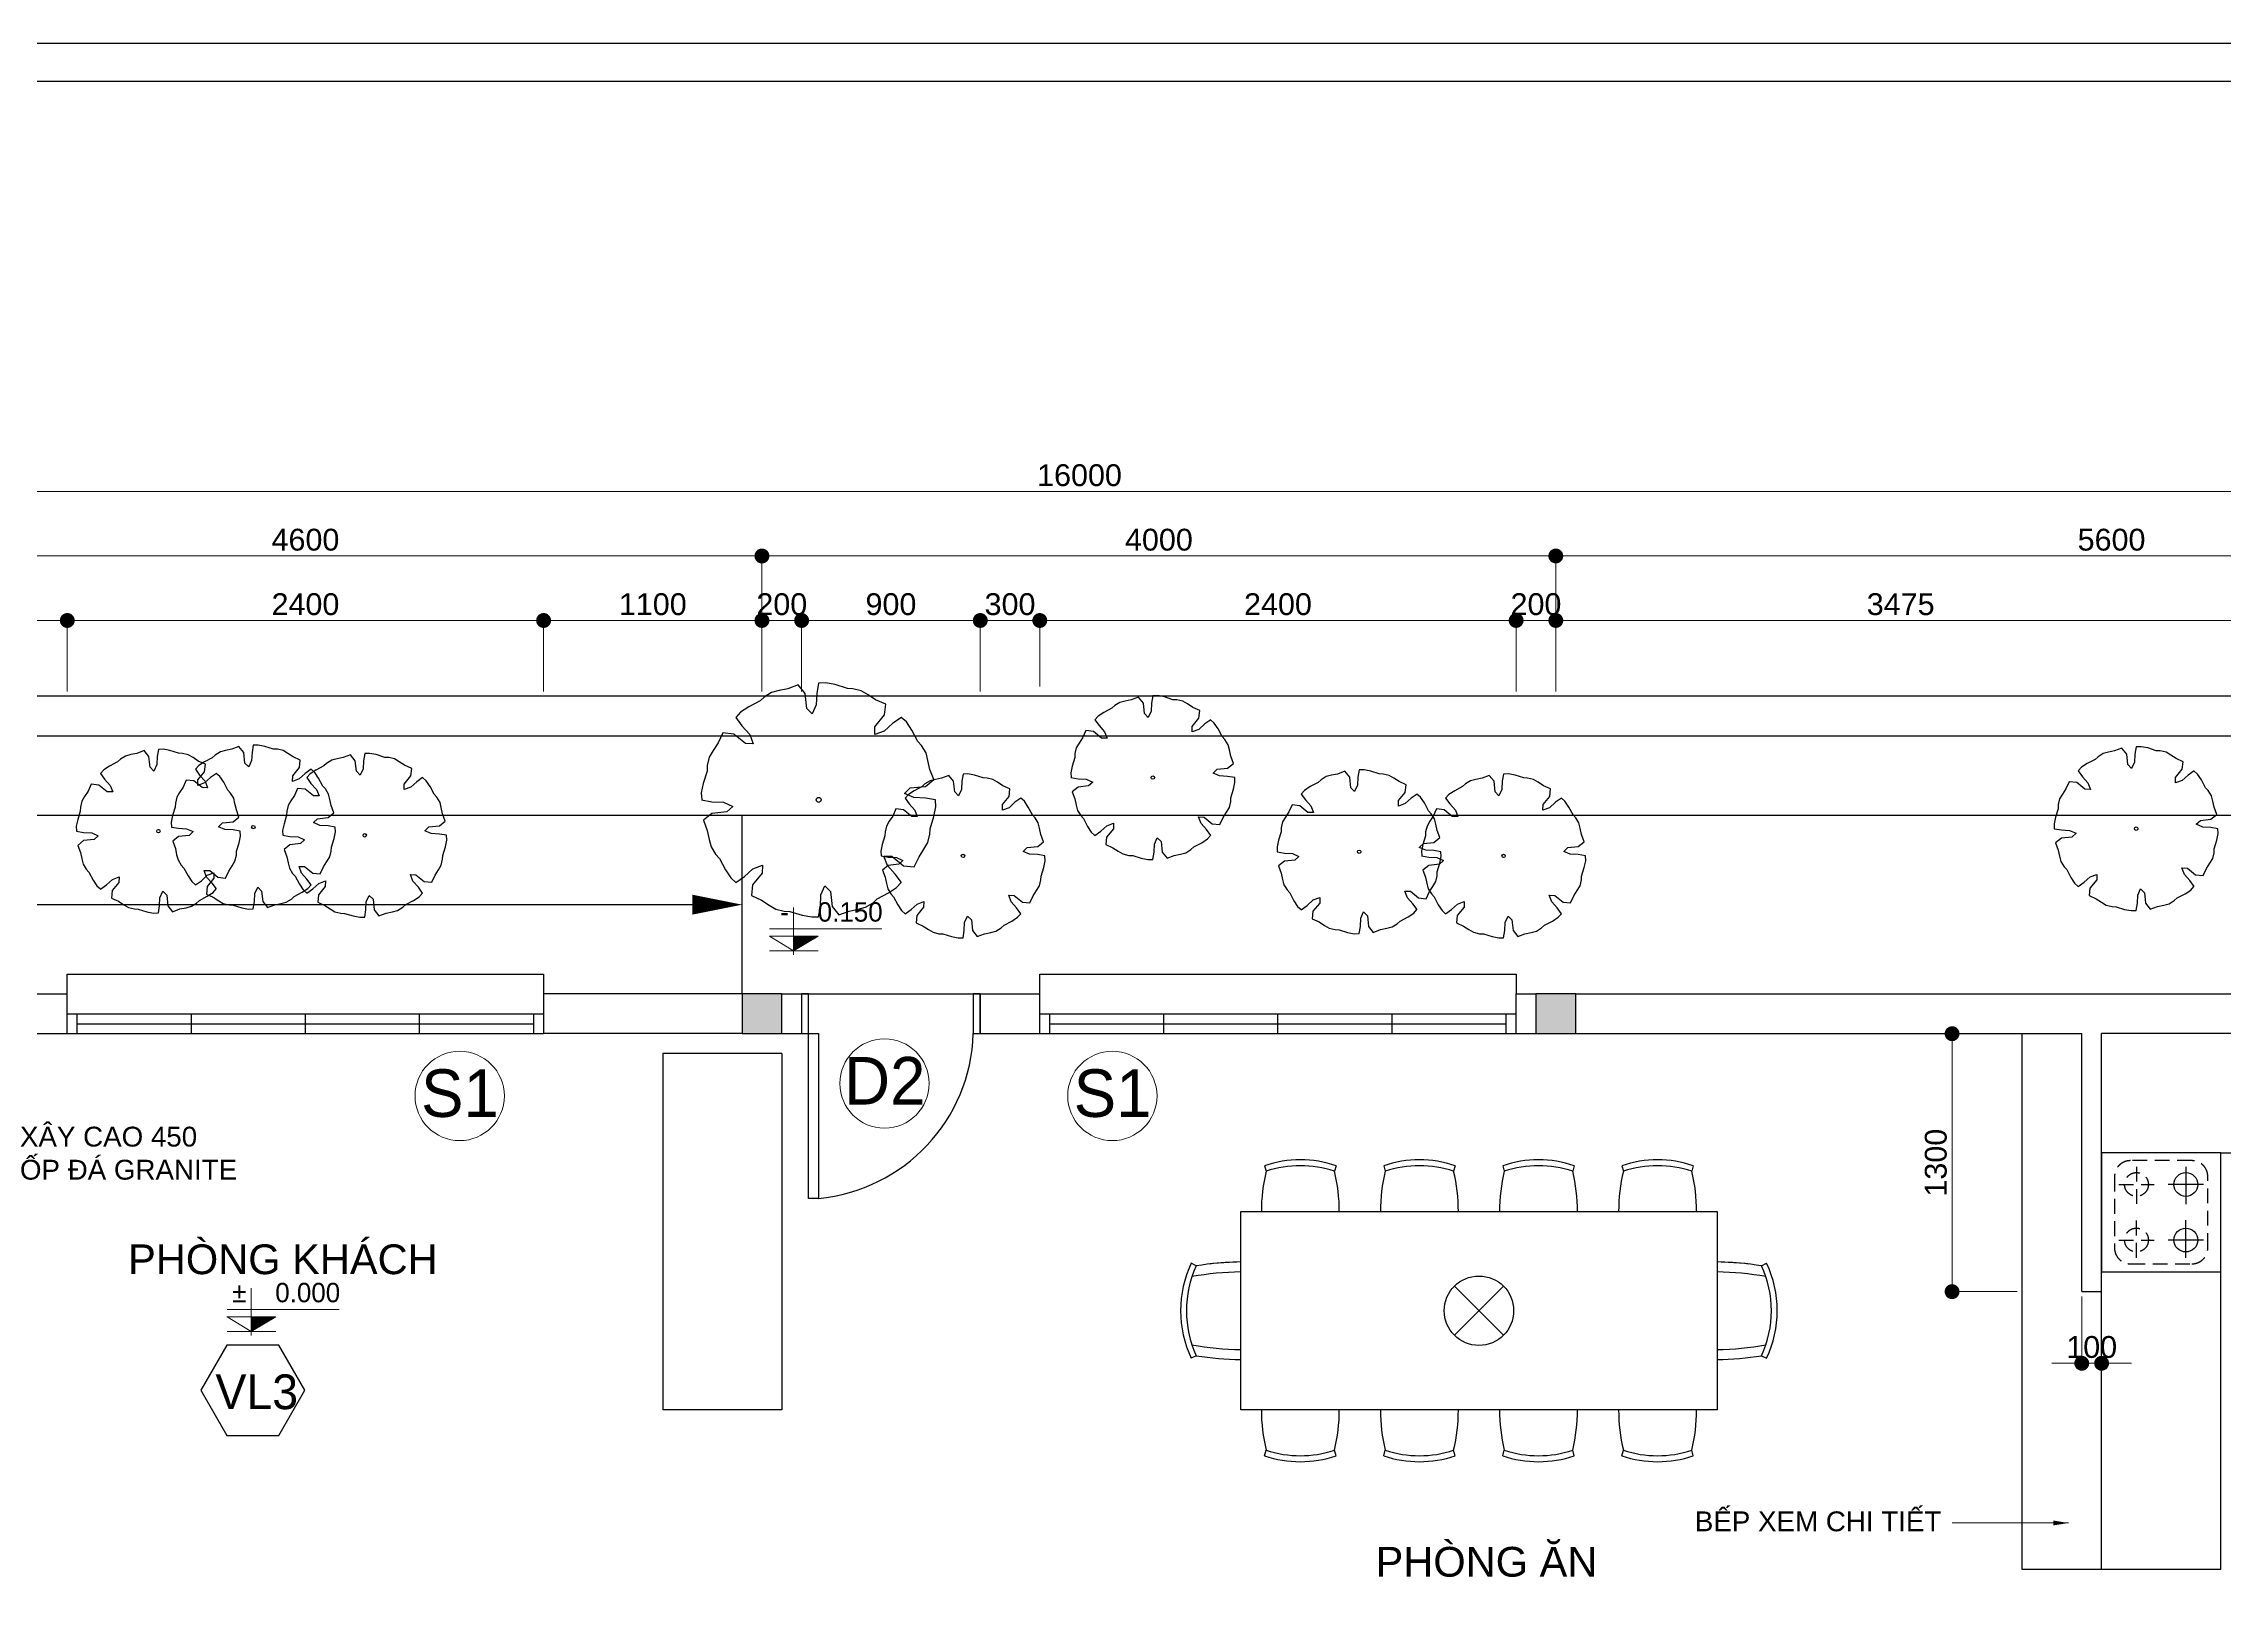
# Model space of a CAD drawing. Header units: millimetres. Extents: x -257631 to 60726, y -119421 to -4977.
# Drawn here: x -238203 to -216228, y -20689 to -4977 of the extents above; entities that cross this region are included whole.
import ezdxf
from ezdxf.enums import TextEntityAlignment as Align

# ---------------------------------------------------------------- set-up
doc = ezdxf.new("R2010")
doc.units = ezdxf.units.MM
doc.header["$LTSCALE"] = 400
doc.header["$MEASUREMENT"] = 0
doc.header["$PDMODE"] = 35
doc.linetypes.add('HIDDEN', pattern=[0.375, 0.25, -0.125])
for name, color, linetype in [('cay', 86, 'Continuous'), ('DIM', 144, 'Continuous'), ('HACTH', 8, 'Continuous'), ('KHUNG', 5, 'Continuous'), ('net 2', 7, 'Continuous'), ('net 3', 144, 'Continuous'), ('NUOC', 2, 'Continuous'), ('THAY', 7, 'Continuous'), ('VTH-TRUC', 1, 'Continuous')]:
    doc.layers.add(name, color=color, linetype=linetype)
doc.layers.add('VTH- HATCH', color=8, linetype='Continuous', lineweight=9)
doc.layers.add('VTH-GHI CHU- KI HIEU', color=7, linetype='Continuous', lineweight=13)
doc.styles.add('100_dim', font='VAVOB.TTF', dxfattribs={"height": 220})
doc.styles.add('100_tieude', font='VAVOB.TTF', dxfattribs={"height": 500})
doc.styles.add('VNI-AVO', font='vhelven.ttf', dxfattribs={"height": 220})
doc.dimstyles.new('style-50', dxfattribs={"dimscale": 0, "dimtxt": 2.3, "dimasz": 150, "dimexe": 50, "dimexo": 50, "dimgap": 50, "dimtad": 1, "dimdec": 0, "dimlfac": 0.5, "dimzin": 9, "dimtxsty": 'VNI-AVO', "dimblk": 'DOT', "dimcen": 0, "dimdle": 150, "dimclrd": 146, "dimclre": 146, "dimclrt": 7, "dimadec": 0, "dimazin": 0, "dimtfac": 1, "dimtdec": 0, "dimtix": 1, "dimtmove": 2, "dimatfit": 3, "dimfxl": 0, "dimlwd": 13, "dimlwe": 13, "dimarcsym": 0})

# ---------------------------------------------------------------- blocks, each defined once
blk = doc.blocks.new('CUA')
at = {"layer": 'VTH-TRUC', "color": 2, "lineweight": 20}
blk.add_circle((0, 0), 350, dxfattribs=at)
at = {"layer": 'VTH-TRUC', "color": 7, "style": '100_tieude'}
blk.add_attdef('A', text='', height=373, rotation=270, dxfattribs=at).set_placement((22, -2), align=Align.MIDDLE_CENTER)
blk = doc.blocks.new('_Dot')
at = {"color": 0, "linetype": 'ByBlock', "lineweight": -2}
blk.add_line((-0.5, 0), (-1, 0), dxfattribs=at)
at = {"color": 0, "linetype": 'ByBlock', "lineweight": 100, "const_width": 0.5}
blk.add_lwpolyline([(-0.25, 0, 1), (0.25, 0, 1)], format="xyb", close=True, dxfattribs=at)
blk = doc.blocks.new('VTH- COTE')
at = {"layer": 'VTH-GHI CHU- KI HIEU'}
blk.add_hatch(color=256, dxfattribs=at).paths.add_polyline_path([(0, 0), (40.7, 24.3), (0, 24.3)])
for p, q in [((-39.3, 36.3), (145.4, 36.3)), ((0, 71.4), (0, -6.7)), ((-39.7, 24.3), (40.7, 24.3)), ((-39.3, 24.3), (0, 0)), ((-39.3, 0), (40.7, 0)), ((40.7, 24.3), (0, 0))]:
    blk.add_line(p, q, dxfattribs=at)
at = {"layer": 'VTH-GHI CHU- KI HIEU', "style": '100_dim'}
blk.add_attdef('%%P0.000', text='', height=32, dxfattribs=at).set_placement((147, 64.1), align=Align.MIDDLE_RIGHT)
blk = doc.blocks.new('*D121')
at = {"layer": 'Defpoints', "color": 0}
for p in [(10717, 121133), (10917, 121133), (10917, 120411)]:
    blk.add_point(p, dxfattribs=at)
at = {"layer": 'DIM', "color": 146, "lineweight": 13}
for p, q in [((10717, 121083), (10717, 120361)), ((10917, 121083), (10917, 120361)), ((10567, 120411), (10417, 120411)), ((10717, 120411), (10917, 120411)), ((11067, 120411), (11217, 120411))]:
    blk.add_line(p, q, dxfattribs=at)
at = {"layer": 'DIM', "color": 146, "lineweight": 13, "xscale": 150, "yscale": 150, "zscale": 150}
for p, rotation in [((10717, 120411), 359.9999999999899), ((10917, 120411), 179.9999999999899)]:
    blk.add_blockref('_Dot', p, dxfattribs=dict(at, rotation=rotation))
at = {"layer": 'DIM', "color": 7, "insert": (10817, 120574), "char_height": 220, "attachment_point": 5, "style": 'VNI-AVO'}
blk.add_mtext('100', dxfattribs=at)
blk = doc.blocks.new('*D120')
at = {"layer": 'Defpoints', "color": 0}
for p in [(10717, 123733), (9410, 121133), (10117, 121133)]:
    blk.add_point(p, dxfattribs=at)
at = {"layer": 'DIM', "color": 146, "lineweight": 13}
for p, q in [((10667, 123733), (9360, 123733)), ((9410, 123583), (9410, 121283)), ((10067, 121133), (9360, 121133))]:
    blk.add_line(p, q, dxfattribs=at)
at = {"layer": 'DIM', "color": 146, "lineweight": 13, "xscale": 150, "yscale": 150, "zscale": 150}
for p, rotation in [((9410, 123733), 89.99999999998985), ((9410, 121133), 269.9999999999899)]:
    blk.add_blockref('_Dot', p, dxfattribs=dict(at, rotation=rotation))
at = {"layer": 'DIM', "color": 7, "insert": (9247, 122433), "char_height": 220, "attachment_point": 5, "rotation": 90, "style": 'VNI-AVO'}
blk.add_mtext('1300', dxfattribs=at)
blk = doc.blocks.new('*D67')
at = {"layer": 'Defpoints', "color": 0}
for p in [(16617, 129198), (16617, 128174), (-15383, 127133)]:
    blk.add_point(p, dxfattribs=at)
at = {"layer": 'DIM', "color": 146, "lineweight": 13}
for p, q in [((-15383, 127183), (-15383, 129248)), ((16617, 128224), (16617, 129248)), ((-15233, 129198), (16467, 129198))]:
    blk.add_line(p, q, dxfattribs=at)
at = {"layer": 'DIM', "color": 146, "lineweight": 13, "xscale": 150, "yscale": 150, "zscale": 150}
for p, rotation in [((-15383, 129198), 179.9999999999899), ((16617, 129198), 359.9999999999899)]:
    blk.add_blockref('_Dot', p, dxfattribs=dict(at, rotation=rotation))
at = {"layer": 'DIM', "color": 7, "insert": (617, 129361), "char_height": 220, "attachment_point": 5, "style": 'VNI-AVO'}
blk.add_mtext('16000', dxfattribs=at)
blk = doc.blocks.new('*D64')
at = {"layer": 'Defpoints', "color": 0}
for p in [(-11783, 128548), (-11783, 127133), (-2583, 127183)]:
    blk.add_point(p, dxfattribs=at)
at = {"layer": 'DIM', "color": 146, "lineweight": 13}
for p, q in [((-11783, 127183), (-11783, 128598)), ((-2583, 127233), (-2583, 128598)), ((-2733, 128548), (-11633, 128548))]:
    blk.add_line(p, q, dxfattribs=at)
at = {"layer": 'DIM', "color": 146, "lineweight": 13, "xscale": 150, "yscale": 150, "zscale": 150}
for p, rotation in [((-11783, 128548), 179.9999999999899), ((-2583, 128548), 359.9999999999899)]:
    blk.add_blockref('_Dot', p, dxfattribs=dict(at, rotation=rotation))
at = {"layer": 'DIM', "color": 7, "insert": (-7183, 128711), "char_height": 220, "attachment_point": 5, "style": 'VNI-AVO'}
blk.add_mtext('4600', dxfattribs=at)
blk = doc.blocks.new('*D63')
at = {"layer": 'Defpoints', "color": 0}
for p in [(-2583, 128548), (-2583, 127183), (5417, 127133)]:
    blk.add_point(p, dxfattribs=at)
at = {"layer": 'DIM', "color": 146, "lineweight": 13}
for p, q in [((-2583, 127233), (-2583, 128598)), ((5417, 127183), (5417, 128598)), ((5267, 128548), (-2433, 128548))]:
    blk.add_line(p, q, dxfattribs=at)
at = {"layer": 'DIM', "color": 146, "lineweight": 13, "xscale": 150, "yscale": 150, "zscale": 150}
for p, rotation in [((-2583, 128548), 179.9999999999899), ((5417, 128548), 359.9999999999899)]:
    blk.add_blockref('_Dot', p, dxfattribs=dict(at, rotation=rotation))
at = {"layer": 'DIM', "color": 7, "insert": (1417, 128711), "char_height": 220, "attachment_point": 5, "style": 'VNI-AVO'}
blk.add_mtext('4000', dxfattribs=at)
blk = doc.blocks.new('*D62')
at = {"layer": 'Defpoints', "color": 0}
for p in [(5417, 128548), (5417, 127133), (16617, 127133)]:
    blk.add_point(p, dxfattribs=at)
at = {"layer": 'DIM', "color": 146, "lineweight": 13}
for p, q in [((5417, 127183), (5417, 128598)), ((16617, 127183), (16617, 128598)), ((16467, 128548), (5567, 128548))]:
    blk.add_line(p, q, dxfattribs=at)
at = {"layer": 'DIM', "color": 146, "lineweight": 13, "xscale": 150, "yscale": 150, "zscale": 150}
for p, rotation in [((5417, 128548), 179.9999999999899), ((16617, 128548), 359.9999999999899)]:
    blk.add_blockref('_Dot', p, dxfattribs=dict(at, rotation=rotation))
at = {"layer": 'DIM', "color": 7, "insert": (11017, 128711), "char_height": 220, "attachment_point": 5, "style": 'VNI-AVO'}
blk.add_mtext('5600', dxfattribs=at)
blk = doc.blocks.new('*D57')
at = {"layer": 'Defpoints', "color": 0}
for p in [(-11583, 127898), (-11583, 127133), (-9583, 127133)]:
    blk.add_point(p, dxfattribs=at)
at = {"layer": 'DIM', "color": 146, "lineweight": 13}
for p, q in [((-11583, 127183), (-11583, 127948)), ((-9583, 127183), (-9583, 127948)), ((-9733, 127898), (-11433, 127898))]:
    blk.add_line(p, q, dxfattribs=at)
at = {"layer": 'DIM', "color": 146, "lineweight": 13, "xscale": 150, "yscale": 150, "zscale": 150}
for p, rotation in [((-11583, 127898), 179.9999999999899), ((-9583, 127898), 359.9999999999899)]:
    blk.add_blockref('_Dot', p, dxfattribs=dict(at, rotation=rotation))
at = {"layer": 'DIM', "color": 7, "insert": (-10583, 128061), "char_height": 220, "attachment_point": 5, "style": 'VNI-AVO'}
blk.add_mtext('1000', dxfattribs=at)
blk = doc.blocks.new('*D56')
at = {"layer": 'Defpoints', "color": 0}
for p in [(-9583, 127898), (-9583, 127133), (-4783, 127133)]:
    blk.add_point(p, dxfattribs=at)
at = {"layer": 'DIM', "color": 146, "lineweight": 13}
for p, q in [((-9583, 127183), (-9583, 127948)), ((-4783, 127183), (-4783, 127948)), ((-4933, 127898), (-9433, 127898))]:
    blk.add_line(p, q, dxfattribs=at)
at = {"layer": 'DIM', "color": 146, "lineweight": 13, "xscale": 150, "yscale": 150, "zscale": 150}
for p, rotation in [((-9583, 127898), 179.9999999999899), ((-4783, 127898), 359.9999999999899)]:
    blk.add_blockref('_Dot', p, dxfattribs=dict(at, rotation=rotation))
at = {"layer": 'DIM', "color": 7, "insert": (-7183, 128061), "char_height": 220, "attachment_point": 5, "style": 'VNI-AVO'}
blk.add_mtext('2400', dxfattribs=at)
blk = doc.blocks.new('*D55')
at = {"layer": 'Defpoints', "color": 0}
for p in [(-4783, 127898), (-4783, 127133), (-2583, 127133)]:
    blk.add_point(p, dxfattribs=at)
at = {"layer": 'DIM', "color": 146, "lineweight": 13}
for p, q in [((-4783, 127183), (-4783, 127948)), ((-2583, 127183), (-2583, 127948)), ((-2733, 127898), (-4633, 127898))]:
    blk.add_line(p, q, dxfattribs=at)
at = {"layer": 'DIM', "color": 146, "lineweight": 13, "xscale": 150, "yscale": 150, "zscale": 150}
for p, rotation in [((-4783, 127898), 179.9999999999899), ((-2583, 127898), 359.9999999999899)]:
    blk.add_blockref('_Dot', p, dxfattribs=dict(at, rotation=rotation))
at = {"layer": 'DIM', "color": 7, "insert": (-3683, 128061), "char_height": 220, "attachment_point": 5, "style": 'VNI-AVO'}
blk.add_mtext('1100', dxfattribs=at)
blk = doc.blocks.new('*D54')
at = {"layer": 'Defpoints', "color": 0}
for p in [(-2583, 127898), (-2583, 127133), (-2183, 127133)]:
    blk.add_point(p, dxfattribs=at)
at = {"layer": 'DIM', "color": 146, "lineweight": 13}
for p, q in [((-2583, 127183), (-2583, 127948)), ((-2183, 127183), (-2183, 127948)), ((-2733, 127898), (-2883, 127898)), ((-2183, 127898), (-2583, 127898)), ((-2033, 127898), (-1883, 127898))]:
    blk.add_line(p, q, dxfattribs=at)
at = {"layer": 'DIM', "color": 146, "lineweight": 13, "xscale": 150, "yscale": 150, "zscale": 150}
for p, rotation in [((-2583, 127898), 359.9999999999899), ((-2183, 127898), 179.9999999999899)]:
    blk.add_blockref('_Dot', p, dxfattribs=dict(at, rotation=rotation))
at = {"layer": 'DIM', "color": 7, "insert": (-2383, 128061), "char_height": 220, "attachment_point": 5, "style": 'VNI-AVO'}
blk.add_mtext('200', dxfattribs=at)
blk = doc.blocks.new('*D53')
at = {"layer": 'Defpoints', "color": 0}
for p in [(-2183, 127898), (-2183, 127133), (-383, 127133)]:
    blk.add_point(p, dxfattribs=at)
at = {"layer": 'DIM', "color": 146, "lineweight": 13}
for p, q in [((-2183, 127183), (-2183, 127948)), ((-383, 127183), (-383, 127948)), ((-533, 127898), (-2033, 127898))]:
    blk.add_line(p, q, dxfattribs=at)
at = {"layer": 'DIM', "color": 146, "lineweight": 13, "xscale": 150, "yscale": 150, "zscale": 150}
for p, rotation in [((-2183, 127898), 179.9999999999899), ((-383, 127898), 359.9999999999899)]:
    blk.add_blockref('_Dot', p, dxfattribs=dict(at, rotation=rotation))
at = {"layer": 'DIM', "color": 7, "insert": (-1283, 128061), "char_height": 220, "attachment_point": 5, "style": 'VNI-AVO'}
blk.add_mtext('900', dxfattribs=at)
blk = doc.blocks.new('*D52')
at = {"layer": 'Defpoints', "color": 0}
for p in [(-383, 127898), (-383, 127133), (217, 127184)]:
    blk.add_point(p, dxfattribs=at)
at = {"layer": 'DIM', "color": 146, "lineweight": 13}
for p, q in [((-383, 127183), (-383, 127948)), ((217, 127234), (217, 127948)), ((-533, 127898), (-683, 127898)), ((217, 127898), (-383, 127898)), ((367, 127898), (517, 127898))]:
    blk.add_line(p, q, dxfattribs=at)
at = {"layer": 'DIM', "color": 146, "lineweight": 13, "xscale": 150, "yscale": 150, "zscale": 150}
for p, rotation in [((-383, 127898), 359.9999999999899), ((217, 127898), 179.9999999999899)]:
    blk.add_blockref('_Dot', p, dxfattribs=dict(at, rotation=rotation))
at = {"layer": 'DIM', "color": 7, "insert": (-83, 128061), "char_height": 220, "attachment_point": 5, "style": 'VNI-AVO'}
blk.add_mtext('300', dxfattribs=at)
blk = doc.blocks.new('*D51')
at = {"layer": 'Defpoints', "color": 0}
for p in [(217, 127898), (217, 127184), (5017, 127133)]:
    blk.add_point(p, dxfattribs=at)
at = {"layer": 'DIM', "color": 146, "lineweight": 13}
for p, q in [((217, 127234), (217, 127948)), ((5017, 127183), (5017, 127948)), ((4867, 127898), (367, 127898))]:
    blk.add_line(p, q, dxfattribs=at)
at = {"layer": 'DIM', "color": 146, "lineweight": 13, "xscale": 150, "yscale": 150, "zscale": 150}
for p, rotation in [((217, 127898), 179.9999999999899), ((5017, 127898), 359.9999999999899)]:
    blk.add_blockref('_Dot', p, dxfattribs=dict(at, rotation=rotation))
at = {"layer": 'DIM', "color": 7, "insert": (2617, 128061), "char_height": 220, "attachment_point": 5, "style": 'VNI-AVO'}
blk.add_mtext('2400', dxfattribs=at)
blk = doc.blocks.new('*D50')
at = {"layer": 'Defpoints', "color": 0}
for p in [(5017, 127898), (5017, 127133), (5417, 127133)]:
    blk.add_point(p, dxfattribs=at)
at = {"layer": 'DIM', "color": 146, "lineweight": 13}
for p, q in [((5017, 127183), (5017, 127948)), ((5417, 127183), (5417, 127948)), ((4867, 127898), (4717, 127898)), ((5417, 127898), (5017, 127898)), ((5567, 127898), (5717, 127898))]:
    blk.add_line(p, q, dxfattribs=at)
at = {"layer": 'DIM', "color": 146, "lineweight": 13, "xscale": 150, "yscale": 150, "zscale": 150}
for p, rotation in [((5017, 127898), 359.9999999999899), ((5417, 127898), 179.9999999999899)]:
    blk.add_blockref('_Dot', p, dxfattribs=dict(at, rotation=rotation))
at = {"layer": 'DIM', "color": 7, "insert": (5217, 128061), "char_height": 220, "attachment_point": 5, "style": 'VNI-AVO'}
blk.add_mtext('200', dxfattribs=at)
blk = doc.blocks.new('*D49')
at = {"layer": 'Defpoints', "color": 0}
for p in [(5417, 127898), (5417, 127133), (12367, 127133)]:
    blk.add_point(p, dxfattribs=at)
at = {"layer": 'DIM', "color": 146, "lineweight": 13}
for p, q in [((5417, 127183), (5417, 127948)), ((12367, 127183), (12367, 127948)), ((12217, 127898), (5567, 127898))]:
    blk.add_line(p, q, dxfattribs=at)
at = {"layer": 'DIM', "color": 146, "lineweight": 13, "xscale": 150, "yscale": 150, "zscale": 150}
for p, rotation in [((5417, 127898), 179.9999999999899), ((12367, 127898), 359.9999999999899)]:
    blk.add_blockref('_Dot', p, dxfattribs=dict(at, rotation=rotation))
at = {"layer": 'DIM', "color": 7, "insert": (8892, 128061), "char_height": 220, "attachment_point": 5, "style": 'VNI-AVO'}
blk.add_mtext('3475', dxfattribs=at)
blk = doc.blocks.new('VL')
at = {"layer": 'NUOC'}
blk.add_lwpolyline([(508, -7), (246, 447), (-278, 447), (-540, -7), (-278, -461), (246, -461)], close=True, dxfattribs=at)
at = {"layer": 'VTH-TRUC', "color": 7, "style": '100_tieude'}
blk.add_attdef('VL1', text='', height=350, dxfattribs=at).set_placement((25, -22), align=Align.MIDDLE_CENTER)
blk = doc.blocks.new('tree2')
for p, q in [((-274, 1107), (-295, 1088)), ((-237, 1130), (-274, 1107)), ((-199, 1140), (-237, 1130)), ((-155, 1149), (-199, 1140)), ((-103, 1169), (-155, 1149)), ((-68, 1126), (-103, 1169)), ((-60, 1050), (-68, 1126)), ((-9, 1126), (-12, 1068)), ((0, 1178), (-9, 1126)), ((35, 1179), (0, 1178)), ((83, 1170), (35, 1179)), ((145, 1150), (83, 1170)), ((173, 1149), (145, 1150)), ((215, 1139), (173, 1149)), ((249, 1119), (215, 1139)), ((287, 1094), (249, 1119)), ((-393, 1031), (-417, 1005)), ((-417, 1005), (-387, 963)), ((-352, 1058), (-393, 1031)), ((-295, 1088), (-352, 1058)), ((-33, 1022), (-60, 1050)), ((-12, 1068), (-33, 1022)), ((284, 958), (332, 1017)), ((338, 1071), (287, 1094)), ((332, 1017), (338, 1071)), ((417, 1005), (374, 975)), ((442, 982), (416, 1005)), ((-483, 927), (-506, 876)), ((-428, 921), (-483, 927)), ((-369, 873), (-428, 921)), ((-387, 963), (-347, 919)), ((-347, 919), (-329, 872)), ((283, 918), (284, 958)), ((331, 936), (283, 918)), ((374, 975), (331, 936)), ((470, 941), (442, 982)), ((500, 884), (470, 941)), ((519, 863), (500, 884)), ((-551, 804), (-561, 762)), ((-531, 838), (-551, 804)), ((-506, 876), (-531, 838)), ((-329, 872), (-369, 873)), ((542, 826), (519, 863)), ((551, 788), (542, 826)), ((561, 743), (551, 788)), ((-581, 672), (-591, 624)), ((-562, 733), (-581, 672)), ((-561, 762), (-562, 733)), ((538, 657), (580, 691)), ((580, 691), (561, 743)), ((-591, 624), (-589, 589)), ((-590, 589), (-538, 580)), ((-538, 580), (-480, 577)), ((-480, 577), (-433, 556)), ((-433, 556), (-462, 529)), ((433, 621), (462, 649)), ((479, 601), (433, 621)), ((462, 649), (538, 657)), ((538, 598), (479, 601)), ((589, 589), (538, 598)), ((581, 506), (591, 554)), ((591, 554), (589, 589)), ((-538, 521), (-580, 487)), ((-580, 487), (-561, 435)), ((-462, 529), (-538, 521)), ((561, 416), (562, 444)), ((562, 444), (581, 506)), ((-561, 435), (-552, 390)), ((-552, 390), (-542, 352)), ((-542, 352), (-519, 315)), ((506, 302), (530, 340)), ((530, 340), (551, 374)), ((551, 374), (561, 416)), ((-519, 315), (-500, 294)), ((-500, 294), (-470, 237)), ((-470, 237), (-443, 196)), ((-374, 203), (-331, 242)), ((-284, 220), (-333, 161)), ((-331, 242), (-283, 260)), ((-283, 260), (-284, 220)), ((329, 306), (369, 305)), ((347, 258), (329, 306)), ((386, 215), (347, 258)), ((369, 305), (428, 257)), ((428, 257), (482, 251)), ((482, 251), (506, 302)), ((-443, 196), (-417, 173)), ((-417, 172), (-374, 203)), ((-333, 161), (-338, 107)), ((9, 52), (11, 110)), ((11, 110), (32, 156)), ((32, 156), (60, 128)), ((60, 128), (68, 52)), ((295, 90), (352, 120)), ((352, 120), (393, 147)), ((417, 173), (386, 215)), ((393, 147), (416, 173)), ((-338, 107), (-288, 84)), ((-288, 84), (-249, 59)), ((-249, 59), (-216, 39)), ((-216, 39), (-173, 29)), ((-173, 29), (-145, 27)), ((-145, 27), (-83, 8)), ((-83, 8), (-35, -1)), ((-35, -1), (0, 0)), ((0, 0), (9, 52)), ((68, 52), (102, 9)), ((102, 9), (154, 29)), ((154, 29), (199, 38)), ((199, 38), (237, 48)), ((237, 48), (274, 71)), ((274, 71), (295, 90))]:
    blk.add_line(p, q)
blk.add_ellipse((0, 589), major_axis=(-12.3, 0), ratio=0.999017)

msp = doc.modelspace()

# ---------------------------------------------------------------- hatches: boundary and pattern name
at = {"layer": 'KHUNG'}
h = msp.add_hatch(color=256, dxfattribs=at)
h.paths.add_polyline_path([(-243364.7, -14556.1), (-243764.7, -14556.1), (-243764.7, -14956.1), (-243364.7, -14956.1)])
h.paths.add_polyline_path([(-243364.7, -22356.1), (-243764.7, -22356.1), (-243764.7, -22756.1), (-243364.7, -22756.1)])
h.paths.add_polyline_path([(-239964.7, -14556.1), (-240364.7, -14556.1), (-240364.7, -14956.1), (-239964.7, -14956.1)])
h.paths.add_polyline_path([(-239964.7, -22356.1), (-240364.7, -22356.1), (-240364.7, -22756.1), (-239964.7, -22756.1)])
h.paths.add_polyline_path([(-230764.7, -14556.1), (-231164.7, -14556.1), (-231164.7, -14956.1), (-230764.7, -14956.1)])
h.paths.add_polyline_path([(-230764.7, -22356.1), (-231164.7, -22356.1), (-231164.7, -22556.1), (-231164.7, -22756.1), (-230764.7, -22756.1)])
h.paths.add_polyline_path([(-222764.7, -14556.1), (-223164.7, -14556.1), (-223164.7, -14956.1), (-222764.7, -14956.1)])
h.paths.add_polyline_path([(-222764.7, -22356.1), (-223164.7, -22356.1), (-223164.7, -22756.1), (-222764.7, -22756.1)])
h.paths.add_polyline_path([(-211764.7, -22356.1), (-212164.7, -22356.1), (-212164.7, -22756.1), (-211764.7, -22756.1)])
h.paths.add_polyline_path([(-211764.7, -14556.1), (-212164.7, -14556.1), (-212164.7, -14956.1), (-211764.7, -14956.1)])
h.paths.add_polyline_path([(-211764.7, -29155.6), (-212164.7, -29155.6), (-212164.7, -29356.1), (-212164.7, -29555.6), (-211764.7, -29555.6)])
h.paths.add_polyline_path([(-222764.7, -29156.1), (-223164.7, -29156.1), (-223164.7, -29556.1), (-222764.7, -29556.1)])
h.paths.add_polyline_path([(-230764.7, -29156.1), (-231164.7, -29156.1), (-231164.7, -29556.1), (-230764.7, -29556.1)])
h.paths.add_polyline_path([(-239964.7, -29156.1), (-240364.7, -29156.1), (-240364.7, -29556.1), (-239964.7, -29556.1)])
h.paths.add_polyline_path([(-243364.7, -29156.1), (-243764.7, -29156.1), (-243764.7, -29556.1), (-243364.7, -29556.1)])

# ---------------------------------------------------------------- linework, layer by layer
at = {"layer": 'DIM'}
for points in [[(-237964.7, -14556.1), (-237964.7, -14356.1), (-233164.7, -14356.1), (-233164.7, -14556.1)], [(-228164.7, -14556.1), (-228164.7, -14356.1), (-223364.7, -14356.1), (-223364.7, -14556.1)]]:
    msp.add_lwpolyline(points, dxfattribs=at)
at = {"layer": 'HACTH'}
msp.add_lwpolyline([(-255845.5, -43125.1), (-203083.6, -43125.1), (-203083.6, -4977.1), (-255845.5, -4977.1)], close=True, dxfattribs=at)
at = {"layer": 'KHUNG'}
for points in [[(-254468.7, -5356.7), (-203463.2, -5356.7), (-203463.2, -37762.6), (-254468.7, -37762.6)], [(-231164.7, -14956.1), (-230764.7, -14956.1), (-230764.7, -14556.1), (-231164.7, -14556.1)], [(-223164.7, -14956.1), (-222764.7, -14956.1), (-222764.7, -14556.1), (-223164.7, -14556.1)]]:
    msp.add_lwpolyline(points, close=True, dxfattribs=at)
msp.add_lwpolyline([(-254468.7, -5356.7), (-203463.2, -5356.7), (-203463.2, -37762.6)], dxfattribs=at)
at = {"layer": 'net 2'}
for p, q in [((-239964.7, -14556.1), (-237964.7, -14556.1)), ((-237964.7, -14956.1), (-237964.7, -14556.1)), ((-231164.7, -14556.1), (-233164.7, -14556.1)), ((-233164.7, -14556.1), (-233164.7, -14956.1)), ((-230764.7, -14556.1), (-230564.7, -14556.1)), ((-230564.7, -14556.1), (-230564.7, -14956.1)), ((-228764.7, -14556.1), (-228764.7, -14956.1)), ((-228764.7, -14556.1), (-228164.7, -14556.1)), ((-228164.7, -14956.1), (-228164.7, -14556.1)), ((-223364.7, -14956.1), (-223364.7, -14556.1)), ((-223364.7, -14556.1), (-223164.7, -14556.1)), ((-222764.7, -14556.1), (-216014.7, -14556.1)), ((-239964.7, -14956.1), (-237964.7, -14956.1)), ((-231164.7, -14956.1), (-233164.7, -14956.1)), ((-230764.7, -14956.1), (-230564.7, -14956.1)), ((-228764.7, -14956.1), (-228164.7, -14956.1)), ((-223364.7, -14956.1), (-223164.7, -14956.1)), ((-222764.7, -14956.1), (-217664.7, -14956.1)), ((-217664.7, -17556.1), (-217664.7, -14956.1)), ((-217464.7, -17556.1), (-217464.7, -14956.1)), ((-216014.7, -14956.1), (-217464.7, -14956.1)), ((-217664.7, -17556.1), (-217464.7, -17556.1))]:
    msp.add_line(p, q, dxfattribs=at)
at = {"layer": 'net 3'}
for p, q in [((-209364.7, -11556.1), (-249764.7, -11556.1)), ((-209739, -11956.1), (-249764.7, -11956.1)), ((-209659, -12756.1), (-246964.7, -12756.1)), ((-231164.7, -14556.1), (-231164.7, -12756.1)), ((-231189.7, -13656.1), (-240364.7, -13656.1)), ((-230564.7, -14556.1), (-228764.7, -14556.1)), ((-237964.7, -14756.1), (-233164.7, -14756.1)), ((-237864.7, -14956.1), (-237864.7, -14756.1)), ((-237864.7, -14856.1), (-233264.7, -14856.1)), ((-236714.7, -14956.1), (-236714.7, -14756.1)), ((-235564.7, -14956.1), (-235564.7, -14756.1)), ((-234414.7, -14956.1), (-234414.7, -14756.1)), ((-233264.7, -14956.1), (-233264.7, -14756.1)), ((-228164.7, -14756.1), (-223364.7, -14756.1)), ((-228064.7, -14956.1), (-228064.7, -14756.1)), ((-228064.7, -14856.1), (-223464.7, -14856.1)), ((-226914.7, -14956.1), (-226914.7, -14756.1)), ((-225764.7, -14956.1), (-225764.7, -14756.1)), ((-224614.7, -14956.1), (-224614.7, -14756.1)), ((-223464.7, -14956.1), (-223464.7, -14756.1)), ((-237964.7, -14956.1), (-233164.7, -14956.1)), ((-231964.7, -15156.1), (-231964.7, -18749)), ((-230764.7, -15156.1), (-231964.7, -15156.1)), ((-230764.7, -15156.1), (-230764.7, -18749)), ((-228164.7, -14956.1), (-223364.7, -14956.1)), ((-218264.7, -20356.1), (-218264.7, -14956.1)), ((-216264.7, -20356.1), (-216264.7, -16156.1)), ((-216264.7, -16156.1), (-213364.7, -16156.1)), ((-225899.4, -16287.6), (-225883.9, -16343.1)), ((-225179.4, -16287.6), (-225195, -16343.1)), ((-224699.4, -16287.6), (-224683.9, -16343.1)), ((-223979.4, -16287.6), (-223995, -16343.1)), ((-223499.4, -16287.6), (-223483.9, -16343.1)), ((-222779.4, -16287.6), (-222795, -16343.1)), ((-222299.4, -16287.6), (-222283.9, -16343.1)), ((-221579.4, -16287.6), (-221595, -16343.1)), ((-216437.6, -16476.1), (-216794.6, -16476.1)), ((-216616.1, -16297.6), (-216616.1, -16674.6)), ((-216616.1, -17214.6), (-216616.1, -16837.6)), ((-216437.6, -17036.1), (-216794.6, -17036.1)), ((-226588.9, -17296.2), (-226638.5, -17270.7)), ((-220890.6, -17296.2), (-220841, -17270.7)), ((-223987.2, -17996.5), (-223492.3, -17501.5)), ((-223987.2, -17501.5), (-223492.3, -17996.5)), ((-217464.7, -20356.1), (-217464.7, -17556.1)), ((-226588.9, -18201.8), (-226638.5, -18227.4)), ((-220890.6, -18201.8), (-220841, -18227.4)), ((-230764.7, -18749), (-231964.7, -18749)), ((-225899.4, -19210.5), (-225883.9, -19154.9)), ((-225179.4, -19210.5), (-225195, -19154.9)), ((-224699.4, -19210.5), (-224683.9, -19154.9)), ((-223979.4, -19210.5), (-223995, -19154.9)), ((-223499.4, -19210.5), (-223483.9, -19154.9)), ((-222779.4, -19210.5), (-222795, -19154.9)), ((-222299.4, -19210.5), (-222283.9, -19154.9)), ((-221579.4, -19210.5), (-221595, -19154.9)), ((-216264.7, -20356.1), (-218264.7, -20356.1))]:
    msp.add_line(p, q, dxfattribs=at)
at = {"layer": 'net 3', "linetype": 'HIDDEN', "ltscale": 1.5}
for p, q in [((-217291.9, -16476.1), (-216934.9, -16476.1)), ((-217113.4, -16297.6), (-217113.4, -16674.6)), ((-217113.4, -17214.6), (-217113.4, -16837.6)), ((-217291.9, -17036.1), (-216934.9, -17036.1))]:
    msp.add_line(p, q, dxfattribs=at)
at = {"layer": 'net 3'}
msp.add_lwpolyline([(-231164.7, -13656.1, 0, 200, 0), (-231664.7, -13656.1, 200, 200, 0)], format="xyseb", dxfattribs=at)
for points in [[(-230564.7, -14956.1), (-230494.7, -14956.1), (-230494.7, -14556.1), (-230564.7, -14556.1)], [(-228834.7, -14956.1), (-228764.7, -14956.1), (-228764.7, -14556.1), (-228834.7, -14556.1)], [(-230394.7, -14956.1), (-230394.7, -16616.1), (-230494.7, -16616.1), (-230494.7, -14956.1)], [(-216264.7, -17356.1), (-216264.7, -16156.1), (-217464.7, -16156.1), (-217464.7, -17356.1)], [(-221339.7, -16749), (-221339.7, -18749), (-226139.7, -18749), (-226139.7, -16749)]]:
    msp.add_lwpolyline(points, close=True, dxfattribs=at)
at = {"layer": 'net 3', "linetype": 'HIDDEN', "ltscale": 1.5}
msp.add_lwpolyline([(-216394.7, -17116.1), (-216394.7, -16396.1, 0.4142136), (-216554.7, -16236.1), (-217174.7, -16236.1, 0.4142136), (-217334.7, -16396.1), (-217334.7, -17116.1, 0.4142136), (-217174.7, -17276.1), (-216554.7, -17276.1, 0.4142136)], format="xyb", close=True, dxfattribs=at)
for centre in [(-217113.4, -16476.1), (-217113.4, -17036.1)]:
    msp.add_circle(centre, 120, dxfattribs=at)
at = {"layer": 'net 3'}
for centre, radius in [((-216616.1, -16476.1), 120), ((-216616.1, -17036.1), 120), ((-223739.7, -17749), 350)]:
    msp.add_circle(centre, radius, dxfattribs=at)
for centre, radius, start, end in [((-230555.3, -14902.2), 1721.4, 275.3504, 358.2072), ((-225539.4, -17337.6), 1110, 71.07536, 108.92464), ((-224339.4, -17337.6), 1110, 71.07536, 108.92464), ((-223139.4, -17337.6), 1110, 71.07536, 108.92464), ((-221939.4, -17337.6), 1110, 71.07536, 108.92464), ((-224248.7, -16743.5), 1683.4, 166.24234, 180.1893), ((-225539.4, -17383.1), 1095.6, 71.67584, 108.32416), ((-226830.1, -16743.5), 1683.4, 359.8107, 13.75766), ((-223048.7, -16743.5), 1683.4, 166.24234, 180.1893), ((-224339.4, -17383.1), 1095.6, 71.67584, 108.32416), ((-225630.1, -16743.5), 1683.4, 359.8107, 13.75766), ((-221848.7, -16743.5), 1683.4, 166.24234, 180.1893), ((-223139.4, -17383.1), 1095.6, 71.67584, 108.32416), ((-224430.1, -16743.5), 1683.4, 359.8107, 13.75766), ((-220648.7, -16743.5), 1683.4, 166.24234, 180.1893), ((-221939.4, -17383.1), 1095.6, 71.67584, 108.32416), ((-223230.1, -16743.5), 1683.4, 359.8107, 13.75766), ((-225636.8, -17748.9), 1110, 154.47775, 205.531), ((-225591.2, -17748.9), 1095.6, 155.59294, 204.41593), ((-226085.3, -20497), 3140.1, 90.99327, 100.0137), ((-226085.3, -20497), 3240.1, 90.96262, 98.94146), ((-226073.9, -20596.3), 3340.1, 91.12954, 96.5514), ((-221405.6, -20596.3), 3340.1, 83.4486, 88.87046), ((-221394.2, -20497), 3240.1, 81.05854, 89.03738), ((-221394.2, -20497), 3140.1, 79.9863, 89.00673), ((-221888.3, -17748.9), 1095.6, 335.58407, 24.40706), ((-221842.7, -17748.9), 1110, 334.469, 25.52225), ((-226073.9, -14901.6), 3240.1, 260.09478, 268.83559), ((-226085.3, -15001.1), 3240.1, 261.05854, 269.03738), ((-221405.6, -14901.6), 3240.1, 271.16441, 279.90522), ((-221394.2, -15001.1), 3240.1, 270.96262, 278.94146), ((-224248.7, -18754.6), 1683.4, 179.8107, 193.75766), ((-226830.1, -18754.6), 1683.4, 346.24234, 0.1893), ((-223048.7, -18754.6), 1683.4, 179.8107, 193.75766), ((-225630.1, -18754.6), 1683.4, 346.24234, 0.1893), ((-221848.7, -18754.6), 1683.4, 179.8107, 193.75766), ((-224430.1, -18754.6), 1683.4, 346.24234, 0.1893), ((-220648.7, -18754.6), 1683.4, 179.8107, 193.75766), ((-223230.1, -18754.6), 1683.4, 346.24234, 0.1893), ((-225539.4, -18160.5), 1110, 251.07536, 288.92464), ((-225539.4, -18114.9), 1095.6, 251.67584, 288.32416), ((-224339.4, -18160.5), 1110, 251.07536, 288.92464), ((-224339.4, -18114.9), 1095.6, 251.67584, 288.32416), ((-223139.4, -18160.5), 1110, 251.07536, 288.92464), ((-223139.4, -18114.9), 1095.6, 251.67584, 288.32416), ((-221939.4, -18160.5), 1110, 251.07536, 288.92464), ((-221939.4, -18114.9), 1095.6, 251.67584, 288.32416)]:
    msp.add_arc(centre, radius, start, end, dxfattribs=at)

# ---------------------------------------------------------------- block references
at = {"layer": 'cay'}
for p, xscale, yscale, zscale in [((-230393.6, -13778), 2, 2, 2), ((-227025.6, -13199.8), 1.399999999994179, 1.399999999994179, 1.4), ((-236090.3, -13698.3), 1.399999999994179, 1.399999999994179, 1.4), ((-217116.7, -13714.8), 1.399999999994179, 1.399999999994179, 1.4), ((-237046.6, -13739.9), 1.399999999994179, 1.399999999994179, 1.4), ((-234967.6, -13781.4), 1.399999999994179, 1.399999999994179, 1.4), ((-224946.6, -13947.6), 1.399999999994179, 1.399999999994179, 1.4), ((-228938.4, -13989.1), 1.399999999994179, 1.399999999994179, 1.4), ((-223491.3, -13989.1), 1.399999999994179, 1.399999999994179, 1.4)]:
    msp.add_blockref('tree2', p, dxfattribs=dict(at, xscale=xscale, yscale=yscale, zscale=zscale))
at = {"layer": 'DIM', "linetype": 'Continuous'}
msp.add_blockref('VL', (-236080.4, -18543.9), dxfattribs=at).add_auto_attribs({'VL1': 'VL3'})
at = {"layer": 'VTH- HATCH', "xscale": 1.285714285710128, "yscale": 1.285714285710128, "zscale": 1.285714285714286, "rotation": 90}
for p, values in [((-234010.6, -15584), {'A': 'S1'}), ((-229729.6, -15459), {'A': 'D2'}), ((-227433.7, -15584), {'A': 'S1'})]:
    msp.add_blockref('CUA', p, dxfattribs=at).add_auto_attribs(values)
at = {"layer": 'VTH-GHI CHU- KI HIEU', "xscale": 6.111111111007631, "yscale": 6.111111111007631, "zscale": 6.111111110977719}
for p, values in [((-230646.8, -14120.9), {'%%P0.000': '-    0.150'}), ((-236113.2, -17957.5), {'%%P0.000': '%%p    0.000'})]:
    msp.add_blockref('VTH- COTE', p, dxfattribs=at).add_auto_attribs(values)

# ---------------------------------------------------------------- texts
at = {"layer": 'THAY', "ltscale": 5, "style": 'VNI-AVO'}
for s, insert, char_height, attachment_point in [('XAÂY CAO 450\\POÁP ÑAÙ GRANITE', (-238441.9, -15894.1), 200, 1), ('PHOØNG KHAÙCH', (-235792.2, -17232.4), 300, 5), ('BEÁP XEM CHI TIEÁT', (-221563.7, -19771.6), 200, 1), ('PHOØNG AÊN', (-223663.8, -20281.4), 300, 5)]:
    msp.add_mtext(s, dxfattribs=dict(at, insert=insert, char_height=char_height, attachment_point=attachment_point))

# ---------------------------------------------------------------- dimensions: what is measured, and where the dimension line sits
at = {"layer": 'DIM'}
for base, p1, p2, picture, middle in [((-211764.7, -9491.3), (-243764.7, -11556.1), (-211764.7, -10515.2), '*D67', (-227764.7, -9328.2)), ((-240164.7, -10141.3), (-230964.7, -11506.1), (-240164.7, -11556.1), '*D64', (-235564.7, -9978.2)), ((-230964.7, -10141.3), (-222964.7, -11556.1), (-230964.7, -11506.1), '*D63', (-226964.7, -9978.2)), ((-222964.7, -10141.3), (-211764.7, -11556.1), (-222964.7, -11556.1), '*D62', (-217364.7, -9978.2)), ((-239964.7, -10791.3), (-237964.7, -11556.1), (-239964.7, -11556.1), '*D57', (-238964.7, -10628.2)), ((-237964.7, -10791.3), (-233164.7, -11556.1), (-237964.7, -11556.1), '*D56', (-235564.7, -10628.2)), ((-233164.7, -10791.3), (-230964.7, -11556.1), (-233164.7, -11556.1), '*D55', (-232064.7, -10628.2)), ((-230964.7, -10791.3), (-230564.7, -11556.1), (-230964.7, -11556.1), '*D54', (-230764.7, -10628.2)), ((-230564.7, -10791.3), (-228764.7, -11556.1), (-230564.7, -11556.1), '*D53', (-229664.7, -10628.2)), ((-228764.7, -10791.3), (-228164.7, -11505.4), (-228764.7, -11556.1), '*D52', (-228464.7, -10628.2)), ((-228164.7, -10791.3), (-223364.7, -11556.1), (-228164.7, -11505.4), '*D51', (-225764.7, -10628.2)), ((-223364.7, -10791.3), (-222964.7, -11556.1), (-223364.7, -11556.1), '*D50', (-223164.7, -10628.2)), ((-222964.7, -10791.3), (-216014.7, -11556.1), (-222964.7, -11556.1), '*D49', (-219489.7, -10628.2)), ((-217464.7, -18278.9), (-217664.7, -17556.1), (-217464.7, -17556.1), '*D121', (-217564.7, -18115.8))]:
    dim = msp.add_linear_dim(base=base, p1=p1, p2=p2, dimstyle='style-50', override={"dimscale": 1}, dxfattribs=at)
    dim.commit()
    dim.dimension.update_dxf_attribs({"geometry": picture, "text_midpoint": middle, "insert": (-228381.8, -138689.6)})
dim = msp.add_linear_dim(base=(-218971.9, -17556.1), p1=(-217664.7, -14956.1), p2=(-218264.7, -17556.1), angle=90, dimstyle='style-50', override={"dimscale": 1}, dxfattribs=at)
dim.commit()
dim.dimension.update_dxf_attribs({"geometry": '*D120', "text_midpoint": (-219135, -16256.1), "insert": (-228381.8, -138689.6)})

# ---------------------------------------------------------------- leaders
msp.add_leader([(-217799.8, -19888.2), (-218972, -19888.2)], dimstyle='style-50', override={"dimscale": 1, "dimtad": 0}, dxfattribs=at)

doc.saveas('drawing.dxf')
